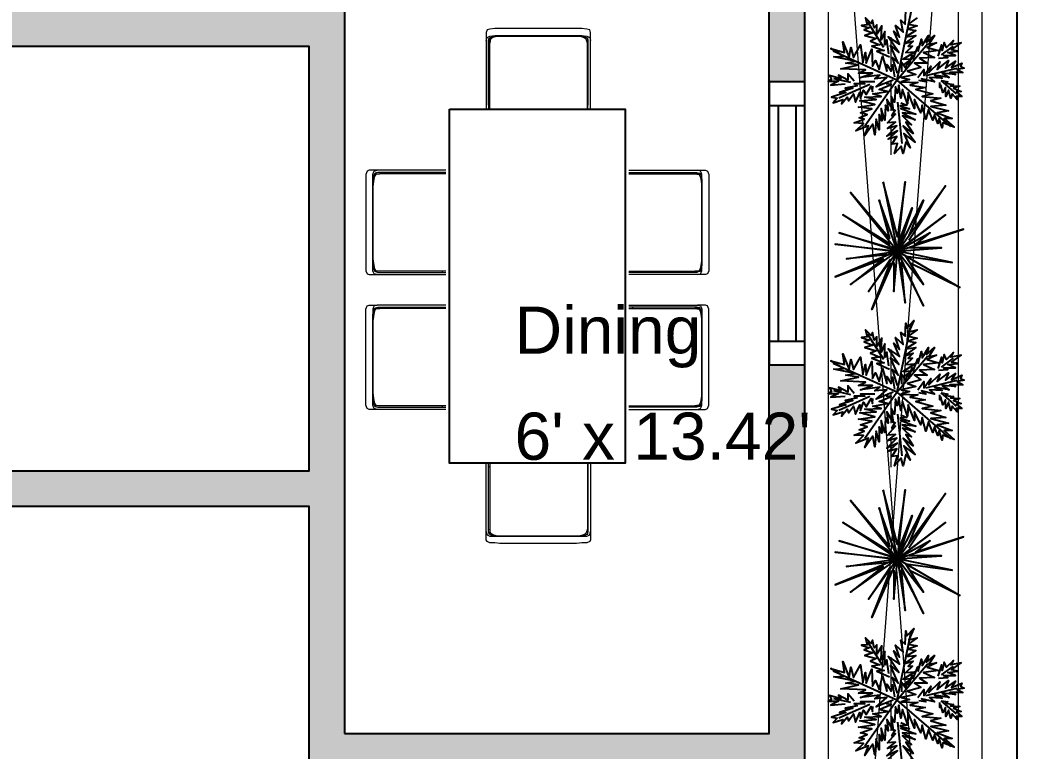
# Model space of a CAD drawing. Header units: feet. Extents: x -93 to 360, y -73 to 780.
# Drawn here: x 190.9 to 360, y 306.5 to 430.5 of the extents above; entities that cross this region are included whole.
import ezdxf

# ---------------------------------------------------------------- set-up
doc = ezdxf.new("R2010")
doc.units = ezdxf.units.FT
for name, color, linetype in [('Building Boundary', 2, 'Continuous'), ('Furniture', 4, 'Continuous'), ('Label', 6, 'Continuous'), ('Plot Boundary', 1, 'Continuous'), ('SoftScape', 7, 'Continuous'), ('Wall', 3, 'Continuous'), ('Wall Hatch', 7, 'Continuous')]:
    doc.layers.add(name, color=color, linetype=linetype)
doc.styles.get("Standard").update_dxf_attribs({"font": 'arial.ttf'})

# ---------------------------------------------------------------- blocks, each defined once
blk = doc.blocks.new('Planter')
at = {"lineweight": 5}
for points in [[(30.08, 0), (30.08, 300.27), (0, 300.27), (0, 0)], [(26.08, 4), (26.08, 296.27), (4, 296.27), (4, 4)]]:
    blk.add_lwpolyline(points, close=True, dxfattribs=at)
at = {"lineweight": 0}
for points in [[(4, 4), (26.08, 296.27)], [(26.08, 4), (4, 296.27)]]:
    blk.add_lwpolyline(points, dxfattribs=at)
at = {"lineweight": 25}
for points in [[(17.97, 236.84), (15.63, 225.32), (4.85, 230.23)], [(15.73, 226.5), (14.88, 229.16), (15.84, 228.2), (14.56, 231.19), (15.95, 230.02), (14.13, 232.68), (16.05, 231.4), (15.09, 233.64), (16.05, 232.58), (15.41, 234.6), (16.69, 233.43), (16.27, 235.46), (17.01, 234.82), (17.12, 237.06)], [(19.04, 235.88), (17.55, 234.82), (19.04, 234.5), (17.55, 233.96), (18.83, 233.75), (17.12, 232.68), (18.83, 232.9), (16.91, 231.51), (18.4, 231.94), (17.55, 231.08), (18.29, 231.08), (17.12, 230.02), (18.72, 230.12), (16.69, 228.84), (18.08, 228.95), (16.8, 227.99)], [(14.24, 229.8), (13.92, 232.15), (13.6, 231.3), (13.6, 233.54), (12.96, 232.15), (13.07, 234.5), (12.21, 233.11), (12.21, 234.71), (11.79, 234.18), (11.47, 235.46), (11.25, 234.92), (10.29, 235.88), (10.61, 234.71), (9.65, 234.6), (10.93, 234.18), (10.08, 233.86), (11.57, 233.32), (10.19, 232.9), (12.11, 232.36), (11.15, 231.94), (12.75, 231.3), (11.36, 231.08), (13.49, 230.34), (12.21, 230.23), (14.35, 229.27)], [(13.39, 230.87), (10.72, 235.14)], [(14.99, 225.32), (12.11, 224.15), (13.92, 225.75), (11.89, 225.54), (12.75, 226.18), (9.44, 225.75), (11.47, 226.5), (9.12, 226.5), (10.29, 227.03), (6.13, 227.24), (9.12, 227.88), (6.99, 228.2), (8.59, 228.52), (4.96, 229.27), (6.56, 229.38), (4.43, 230.66), (6.77, 230.02), (6.45, 231.83), (7.52, 229.16), (7.84, 230.87), (8.27, 229.16), (9.44, 231.3), (9.87, 228.31), (10.29, 230.02), (10.4, 228.2), (11.36, 230.55), (11.47, 227.67), (12, 228.63), (12.64, 227.14), (13.17, 229.38), (13.92, 226.82), (13.92, 227.99), (14.67, 226.82), (14.88, 227.88), (15.2, 225.86)], [(16.48, 226.71), (16.48, 228.31), (17.12, 227.35), (17.44, 228.31), (17.65, 227.78), (18.19, 229.48), (18.4, 228.95), (19.15, 230.98), (19.25, 230.23), (19.79, 232.26), (19.89, 231.19), (20.96, 232.9), (20.64, 231.72), (22.03, 232.9), (21.07, 231.4), (22.35, 231.62), (20.75, 230.87), (22.67, 230.34), (20.11, 230.02), (22.03, 229.16), (19.47, 229.06), (20.75, 228.2), (18.61, 228.2), (19.68, 227.46), (17.44, 226.82), (18.83, 226.28), (16.37, 225.75), (17.76, 225.43), (16.37, 225), (19.15, 224.9), (17.87, 224.47), (20.43, 224.04), (18.83, 223.72), (21.71, 222.98), (19.89, 222.55), (23.09, 222.23), (21.39, 221.8), (23.95, 221.06), (21.39, 220.84), (24.37, 220.1), (22.45, 219.78), (25.01, 218.82), (23.63, 218.82), (25.33, 217.32), (23.41, 218.07), (23.31, 217.22), (22.77, 218.82), (22.56, 217.96), (22.03, 219.46), (21.71, 218.5), (20.96, 220.31), (20.53, 218.71), (19.89, 221.06), (19.68, 219.78), (18.61, 222.02), (18.61, 220.52), (17.55, 223.19), (17.44, 221.27), (16.59, 223.72), (16.27, 222.23), (15.95, 224.47), (15.73, 223.08), (15.41, 224.15), (15.2, 221.59), (14.67, 222.55), (14.99, 220.2), (13.92, 222.02), (14.13, 220.1), (13.71, 221.06), (13.6, 218.5), (12.96, 220.52), (13.07, 218.39), (12.64, 219.46), (12.64, 216.9), (12.11, 218.71), (11.89, 216.04), (11.57, 217.86), (10.19, 215.94), (10.83, 217.54), (8.69, 216.68), (9.97, 217.96), (8.37, 218.07), (10.08, 218.71), (9.23, 218.92), (10.61, 219.46), (9.44, 219.78), (11.36, 220.42), (9.12, 220.74), (11.89, 221.16), (9.33, 221.8), (12.11, 222.02), (10.19, 222.44), (12.96, 222.55), (11.57, 222.98), (14.03, 223.4), (12.64, 223.72), (14.67, 224.58), (13.81, 224.68)], [(22.67, 229.06), (24.27, 229.16), (23.52, 229.48), (25.55, 229.48), (24.27, 230.02), (25.97, 230.23), (24.91, 230.44), (26.51, 231.62), (24.8, 231.3), (25.23, 232.04), (24.05, 230.87), (23.63, 231.72), (23.31, 230.34), (23.2, 231.3), (22.56, 229.38)], [(15.63, 225.32), (20.85, 231.51)], [(23.2, 229.59), (25.23, 231.08)], [(19.15, 225.75), (20.21, 227.14), (20.21, 226.07), (21.39, 227.67), (21.07, 226.6), (22.88, 228.42), (22.45, 227.14), (24.37, 228.63), (23.84, 227.35), (25.55, 228.52), (24.91, 227.46), (26.61, 228.2), (26.4, 227.67), (27.04, 227.35), (25.87, 227.14), (26.83, 226.6), (24.59, 226.6), (25.55, 226.28), (23.31, 226.5), (24.48, 225.75), (22.03, 226.18), (23.31, 225.64), (21.17, 225.75), (22.03, 225), (19.79, 225.54), (20.53, 225), (19.36, 225.22)], [(20.53, 226.07), (25.87, 227.35)], [(8.37, 225.11), (7.31, 226.39), (7.31, 225.32), (5.71, 226.18), (6.13, 225.54), (4.21, 226.07), (4.53, 225.43), (4, 225.11), (5.71, 225.11), (4.43, 224.47), (6.88, 224.68)], [(11.89, 225), (9.44, 225), (10.19, 224.68), (8.37, 224.68), (8.91, 224.36), (6.88, 223.94), (8.16, 223.94), (5.92, 223.19), (6.99, 223.19), (4.53, 222.44), (5.49, 222.23), (4.85, 221.48), (6.45, 222.02), (6.24, 221.27), (7.2, 222.44), (7.41, 221.8), (8.27, 222.98), (8.59, 221.59), (9.33, 223.19), (9.44, 222.23), (9.97, 223.62), (10.4, 222.87), (11.25, 224.26), (11.47, 223.4), (11.57, 224.26)], [(7.84, 224.9), (4.96, 225.54)], [(10.19, 217.54), (15.63, 225.32), (24.69, 217.43)], [(23.2, 225.22), (24.27, 225), (23.84, 224.79), (25.23, 224.58), (24.69, 224.36), (26.29, 224.26), (25.23, 223.94), (26.51, 223.4), (25.76, 223.3), (26.61, 222.55), (25.65, 222.55), (25.87, 222.02), (25.01, 222.98), (24.8, 222.23), (24.37, 223.62), (23.95, 222.55), (23.84, 224.04), (23.41, 223.19), (23.09, 224.47), (22.88, 224.04), (22.88, 224.9)], [(23.09, 225.22), (25.65, 222.98)], [(11.04, 224.58), (5.81, 222.23)], [(16.27, 221.48), (17.33, 221.06), (16.16, 220.95), (17.76, 220.42), (16.27, 220.52), (18.83, 219.56), (16.59, 219.78), (18.72, 218.6), (16.59, 219.24), (18.08, 217.75), (17.12, 218.18), (18.4, 216.26), (16.69, 217.54), (18.72, 214.76), (16.8, 216.26), (17.87, 213.8), (17.12, 214.76), (16.69, 212.84), (16.37, 214.12), (15.2, 212.84), (15.73, 214.55), (14.77, 214.44), (15.63, 215.72), (14.13, 215.3), (15.73, 216.68), (13.92, 215.83), (15.63, 217.54), (14.03, 217.11), (15.41, 218.18), (14.03, 218.07), (15.41, 219.56), (14.77, 219.24), (15.41, 220.31)], [(15.73, 221.59), (16.48, 214.55)], [(16.38, 196.83), (23.85, 202.48), (15.74, 196.3), (12.65, 204.94), (14.35, 198.43), (7.74, 206.22), (15.74, 196.3), (23.85, 207.39), (17.66, 198.11)], [(15.95, 197.9), (18.19, 203.66), (15.74, 196.3), (20.11, 204.94), (17.66, 198.96)], [(14.57, 197.47), (6.46, 202.48), (15.74, 196.3), (26.94, 200.03), (18.83, 197.47), (21.29, 199.39), (15.74, 196.3), (23.21, 196.83), (17.66, 196.83)], [(15.74, 196.3), (5.82, 199.39), (14.57, 196.83)], [(14.57, 196.3), (5.18, 197.47), (15.74, 196.3), (5.18, 191.92), (13.29, 195.02), (7.74, 190.64), (15.74, 196.3), (10.83, 189.47), (14.57, 195.02)], [(13.93, 195.66), (7.1, 195.02), (15.74, 196.3), (11.37, 186.38), (14.57, 194.38)], [(15.1, 194.38), (15.1, 189.47), (15.74, 196.3), (17.02, 187.55), (16.38, 194.38), (20.11, 187.02), (15.74, 196.3), (20.11, 190.64), (17.13, 195.44), (25.02, 194.38), (15.74, 196.3), (26.3, 190.11), (17.87, 194.27)], [(20.11, 187.02), (20.11, 187.02)], [(15.73, 173.53), (14.88, 176.2), (15.84, 175.24), (14.56, 178.22), (15.95, 177.05), (14.13, 179.72), (16.05, 178.44), (15.09, 180.68), (16.05, 179.61), (15.41, 181.64), (16.69, 180.46), (16.27, 182.49), (17.01, 181.85), (17.12, 184.09), (17.33, 183.24), (18.51, 184.52), (17.65, 182.6), (19.04, 182.92), (17.55, 181.85), (19.04, 181.53), (17.55, 181), (18.83, 180.78), (17.12, 179.72), (18.83, 179.93), (16.91, 178.54), (18.4, 178.97), (17.55, 178.12), (18.29, 178.12), (17.12, 177.05), (18.72, 177.16), (16.69, 175.88), (18.08, 175.98), (16.8, 175.02)], [(17.97, 183.88), (15.63, 172.36), (4.85, 177.26)], [(14.24, 176.84), (13.92, 179.18), (13.6, 178.33), (13.6, 180.57), (12.96, 179.18), (13.07, 181.53), (12.21, 180.14), (12.21, 181.74), (11.79, 181.21), (11.47, 182.49), (11.25, 181.96), (10.29, 182.92), (10.61, 181.74), (9.65, 181.64), (10.93, 181.21), (10.08, 180.89), (11.57, 180.36), (10.19, 179.93), (12.11, 179.4), (11.15, 178.97), (12.75, 178.33), (11.36, 178.12), (13.49, 177.37), (12.21, 177.26), (14.35, 176.3)], [(13.39, 177.9), (10.72, 182.17)], [(16.48, 173.74), (16.48, 175.34), (17.12, 174.38), (17.44, 175.34), (17.65, 174.81), (18.19, 176.52), (18.4, 175.98), (19.15, 178.01), (19.25, 177.26), (19.79, 179.29), (19.89, 178.22), (20.96, 179.93), (20.64, 178.76), (22.03, 179.93), (21.07, 178.44), (22.35, 178.65), (20.75, 177.9), (22.67, 177.37), (20.11, 177.05), (22.03, 176.2), (19.47, 176.09), (20.75, 175.24), (18.61, 175.24), (19.68, 174.49), (17.44, 173.85), (18.83, 173.32), (16.37, 172.78), (17.76, 172.46), (16.37, 172.04), (19.15, 171.93), (17.87, 171.5), (20.43, 171.08), (18.83, 170.76), (21.71, 170.01), (19.89, 169.58), (23.09, 169.26), (21.39, 168.84), (23.95, 168.09), (21.39, 167.88), (24.37, 167.13), (22.45, 166.81), (25.01, 165.85), (23.63, 165.85), (25.33, 164.36), (23.41, 165.1), (23.31, 164.25), (22.77, 165.85), (22.56, 165), (22.03, 166.49), (21.71, 165.53), (20.96, 167.34), (20.53, 165.74), (19.89, 168.09), (19.68, 166.81), (18.61, 169.05), (18.61, 167.56), (17.55, 170.22), (17.44, 168.3), (16.59, 170.76), (16.27, 169.26), (15.95, 171.5), (15.73, 170.12), (15.41, 171.18), (15.2, 168.62), (14.67, 169.58), (14.99, 167.24), (13.92, 169.05), (14.13, 167.13), (13.71, 168.09), (13.6, 165.53), (12.96, 167.56), (13.07, 165.42), (12.64, 166.49), (12.64, 163.93), (12.11, 165.74), (11.89, 163.08), (11.57, 164.89), (10.19, 162.97), (10.83, 164.57), (8.69, 163.72), (9.97, 165), (8.37, 165.1), (10.08, 165.74), (9.23, 165.96), (10.61, 166.49), (9.44, 166.81), (11.36, 167.45), (9.12, 167.77), (11.89, 168.2), (9.33, 168.84), (12.11, 169.05), (10.19, 169.48), (12.96, 169.58), (11.57, 170.01), (14.03, 170.44), (12.64, 170.76), (14.67, 171.61), (13.81, 171.72)], [(14.99, 172.36), (12.11, 171.18), (13.92, 172.78), (11.89, 172.57), (12.75, 173.21), (9.44, 172.78), (11.47, 173.53), (9.12, 173.53), (10.29, 174.06), (6.13, 174.28), (9.12, 174.92), (6.99, 175.24), (8.59, 175.56), (4.96, 176.3), (6.56, 176.41), (4.43, 177.69), (6.77, 177.05), (6.45, 178.86), (7.52, 176.2), (7.84, 177.9), (8.27, 176.2), (9.44, 178.33), (9.87, 175.34), (10.29, 177.05), (10.4, 175.24), (11.36, 177.58), (11.47, 174.7), (12, 175.66), (12.64, 174.17), (13.17, 176.41), (13.92, 173.85), (13.92, 175.02), (14.67, 173.85), (14.88, 174.92), (15.2, 172.89)], [(15.63, 172.36), (20.85, 178.54)], [(22.67, 176.09), (24.27, 176.2), (23.52, 176.52), (25.55, 176.52), (24.27, 177.05), (25.97, 177.26), (24.91, 177.48), (26.51, 178.65), (24.8, 178.33), (25.23, 179.08), (24.05, 177.9), (23.63, 178.76), (23.31, 177.37), (23.2, 178.33), (22.56, 176.41)], [(23.2, 176.62), (25.23, 178.12)], [(19.15, 172.78), (20.21, 174.17), (20.21, 173.1), (21.39, 174.7), (21.07, 173.64), (22.88, 175.45), (22.45, 174.17), (24.37, 175.66), (23.84, 174.38), (25.55, 175.56), (24.91, 174.49), (26.61, 175.24), (26.4, 174.7), (27.04, 174.38), (25.87, 174.17), (26.83, 173.64), (24.59, 173.64), (25.55, 173.32), (23.31, 173.53), (24.48, 172.78), (22.03, 173.21), (23.31, 172.68), (21.17, 172.78), (22.03, 172.04), (19.79, 172.57), (20.53, 172.04), (19.36, 172.25)], [(20.53, 173.1), (25.87, 174.38)], [(8.37, 172.14), (7.31, 173.42), (7.31, 172.36), (5.71, 173.21), (6.13, 172.57), (4.21, 173.1), (4.53, 172.46), (4, 172.14), (5.71, 172.14), (4.43, 171.5), (6.88, 171.72)], [(7.84, 171.93), (4.96, 172.57)], [(11.89, 172.04), (9.44, 172.04), (10.19, 171.72), (8.37, 171.72), (8.91, 171.4), (6.88, 170.97), (8.16, 170.97), (5.92, 170.22), (6.99, 170.22), (4.53, 169.48), (5.49, 169.26), (4.85, 168.52), (6.45, 169.05), (6.24, 168.3), (7.2, 169.48), (7.41, 168.84), (8.27, 170.01), (8.59, 168.62), (9.33, 170.22), (9.44, 169.26), (9.97, 170.65), (10.4, 169.9), (11.25, 171.29), (11.47, 170.44), (11.57, 171.29)], [(11.04, 171.61), (5.81, 169.26)], [(10.19, 164.57), (15.63, 172.36), (24.69, 164.46)], [(23.2, 172.25), (24.27, 172.04), (23.84, 171.82), (25.23, 171.61), (24.69, 171.4), (26.29, 171.29), (25.23, 170.97), (26.51, 170.44), (25.76, 170.33), (26.61, 169.58), (25.65, 169.58), (25.87, 169.05), (25.01, 170.01), (24.8, 169.26), (24.37, 170.65), (23.95, 169.58), (23.84, 171.08), (23.41, 170.22), (23.09, 171.5), (22.88, 171.08), (22.88, 171.93)], [(23.09, 172.25), (25.65, 170.01)], [(16.27, 168.52), (17.33, 168.09), (16.16, 167.98), (17.76, 167.45), (16.27, 167.56), (18.83, 166.6), (16.59, 166.81), (18.72, 165.64), (16.59, 166.28), (18.08, 164.78), (17.12, 165.21), (18.4, 163.29), (16.69, 164.57), (18.72, 161.8), (16.8, 163.29), (17.87, 160.84), (17.12, 161.8), (16.69, 159.88), (16.37, 161.16), (15.2, 159.88), (15.73, 161.58), (14.77, 161.48), (15.63, 162.76), (14.13, 162.33), (15.73, 163.72), (13.92, 162.86), (15.63, 164.57), (14.03, 164.14), (15.41, 165.21), (14.03, 165.1), (15.41, 166.6), (14.77, 166.28), (15.41, 167.34)], [(15.73, 168.62), (16.48, 161.58)], [(16.38, 144.61), (23.85, 150.27), (15.74, 144.08), (12.65, 152.72), (14.35, 146.21), (7.74, 154), (15.74, 144.08), (23.85, 155.17), (17.66, 145.89)], [(15.95, 145.68), (18.19, 151.44), (15.74, 144.08), (20.11, 152.72), (17.66, 146.75)], [(14.57, 145.25), (6.46, 150.27), (15.74, 144.08), (26.94, 147.81), (18.83, 145.25), (21.29, 147.17), (15.74, 144.08), (23.21, 144.61), (17.66, 144.61)], [(15.74, 144.08), (5.82, 147.17), (14.57, 144.61)], [(14.57, 144.08), (5.18, 145.25), (15.74, 144.08), (5.18, 139.71), (13.29, 142.8), (7.74, 138.43), (15.74, 144.08), (10.83, 137.25), (14.57, 142.8)], [(13.93, 143.44), (7.1, 142.8), (15.74, 144.08), (11.37, 134.16), (14.57, 142.16)], [(15.1, 142.16), (15.1, 137.25), (15.74, 144.08), (17.02, 135.33), (16.38, 142.16), (20.11, 134.8), (15.74, 144.08), (20.11, 138.43), (17.13, 143.23), (25.02, 142.16), (15.74, 144.08), (26.3, 137.89), (17.87, 142.05)], [(20.11, 134.8), (20.11, 134.8)], [(15.73, 121.31), (14.88, 123.98), (15.84, 123.02), (14.56, 126.01), (15.95, 124.83), (14.13, 127.5), (16.05, 126.22), (15.09, 128.46), (16.05, 127.39), (15.41, 129.42), (16.69, 128.25), (16.27, 130.27), (17.01, 129.63), (17.12, 131.87), (17.33, 131.02), (18.51, 132.3), (17.65, 130.38), (19.04, 130.7), (17.55, 129.63), (19.04, 129.31), (17.55, 128.78), (18.83, 128.57), (17.12, 127.5), (18.83, 127.71), (16.91, 126.33), (18.4, 126.75), (17.55, 125.9), (18.29, 125.9), (17.12, 124.83), (18.72, 124.94), (16.69, 123.66), (18.08, 123.77), (16.8, 122.81)], [(17.97, 131.66), (15.63, 120.14), (4.85, 125.05)], [(14.24, 124.62), (13.92, 126.97), (13.6, 126.11), (13.6, 128.35), (12.96, 126.97), (13.07, 129.31), (12.21, 127.93), (12.21, 129.53), (11.79, 128.99), (11.47, 130.27), (11.25, 129.74), (10.29, 130.7), (10.61, 129.53), (9.65, 129.42), (10.93, 128.99), (10.08, 128.67), (11.57, 128.14), (10.19, 127.71), (12.11, 127.18), (11.15, 126.75), (12.75, 126.11), (11.36, 125.9), (13.49, 125.15), (12.21, 125.05), (14.35, 124.09)], [(13.39, 125.69), (10.72, 129.95)], [(16.48, 121.53), (16.48, 123.13), (17.12, 122.17), (17.44, 123.13), (17.65, 122.59), (18.19, 124.3), (18.4, 123.77), (19.15, 125.79), (19.25, 125.05), (19.79, 127.07), (19.89, 126.01), (20.96, 127.71), (20.64, 126.54), (22.03, 127.71), (21.07, 126.22), (22.35, 126.43), (20.75, 125.69), (22.67, 125.15), (20.11, 124.83), (22.03, 123.98), (19.47, 123.87), (20.75, 123.02), (18.61, 123.02), (19.68, 122.27), (17.44, 121.63), (18.83, 121.1), (16.37, 120.57), (17.76, 120.25), (16.37, 119.82), (19.15, 119.71), (17.87, 119.29), (20.43, 118.86), (18.83, 118.54), (21.71, 117.79), (19.89, 117.37), (23.09, 117.05), (21.39, 116.62), (23.95, 115.87), (21.39, 115.66), (24.37, 114.91), (22.45, 114.59), (25.01, 113.63), (23.63, 113.63), (25.33, 112.14), (23.41, 112.89), (23.31, 112.03), (22.77, 113.63), (22.56, 112.78), (22.03, 114.27), (21.71, 113.31), (20.96, 115.13), (20.53, 113.53), (19.89, 115.87), (19.68, 114.59), (18.61, 116.83), (18.61, 115.34), (17.55, 118.01), (17.44, 116.09), (16.59, 118.54), (16.27, 117.05), (15.95, 119.29), (15.73, 117.9), (15.41, 118.97), (15.2, 116.41), (14.67, 117.37), (14.99, 115.02), (13.92, 116.83), (14.13, 114.91), (13.71, 115.87), (13.6, 113.31), (12.96, 115.34), (13.07, 113.21), (12.64, 114.27), (12.64, 111.71), (12.11, 113.53), (11.89, 110.86), (11.57, 112.67), (10.19, 110.75), (10.83, 112.35), (8.69, 111.5), (9.97, 112.78), (8.37, 112.89), (10.08, 113.53), (9.23, 113.74), (10.61, 114.27), (9.44, 114.59), (11.36, 115.23), (9.12, 115.55), (11.89, 115.98), (9.33, 116.62), (12.11, 116.83), (10.19, 117.26), (12.96, 117.37), (11.57, 117.79), (14.03, 118.22), (12.64, 118.54), (14.67, 119.39), (13.81, 119.5)], [(22.67, 123.87), (24.27, 123.98), (23.52, 124.3), (25.55, 124.3), (24.27, 124.83), (25.97, 125.05), (24.91, 125.26), (26.51, 126.43), (24.8, 126.11), (25.23, 126.86), (24.05, 125.69), (23.63, 126.54), (23.31, 125.15), (23.2, 126.11), (22.56, 124.19)], [(14.99, 120.14), (12.11, 118.97), (13.92, 120.57), (11.89, 120.35), (12.75, 120.99), (9.44, 120.57), (11.47, 121.31), (9.12, 121.31), (10.29, 121.85), (6.13, 122.06), (9.12, 122.7), (6.99, 123.02), (8.59, 123.34), (4.96, 124.09), (6.56, 124.19), (4.43, 125.47), (6.77, 124.83), (6.45, 126.65), (7.52, 123.98), (7.84, 125.69), (8.27, 123.98), (9.44, 126.11), (9.87, 123.13), (10.29, 124.83), (10.4, 123.02), (11.36, 125.37), (11.47, 122.49), (12, 123.45), (12.64, 121.95), (13.17, 124.19), (13.92, 121.63), (13.92, 122.81), (14.67, 121.63), (14.88, 122.7), (15.2, 120.67)], [(15.63, 120.14), (20.85, 126.33)], [(23.2, 124.41), (25.23, 125.9)], [(19.15, 120.57), (20.21, 121.95), (20.21, 120.89), (21.39, 122.49), (21.07, 121.42), (22.88, 123.23), (22.45, 121.95), (24.37, 123.45), (23.84, 122.17), (25.55, 123.34), (24.91, 122.27), (26.61, 123.02), (26.4, 122.49), (27.04, 122.17), (25.87, 121.95), (26.83, 121.42), (24.59, 121.42), (25.55, 121.1), (23.31, 121.31), (24.48, 120.57), (22.03, 120.99), (23.31, 120.46), (21.17, 120.57), (22.03, 119.82), (19.79, 120.35), (20.53, 119.82), (19.36, 120.03)], [(20.53, 120.89), (25.87, 122.17)], [(8.37, 119.93), (7.31, 121.21), (7.31, 120.14), (5.71, 120.99), (6.13, 120.35), (4.21, 120.89), (4.53, 120.25), (4, 119.93), (5.71, 119.93), (4.43, 119.29), (6.88, 119.5)], [(7.84, 119.71), (4.96, 120.35)], [(10.19, 112.35), (15.63, 120.14), (24.69, 112.25)], [(23.2, 120.03), (24.27, 119.82), (23.84, 119.61), (25.23, 119.39), (24.69, 119.18), (26.29, 119.07), (25.23, 118.75), (26.51, 118.22), (25.76, 118.11), (26.61, 117.37), (25.65, 117.37), (25.87, 116.83), (25.01, 117.79), (24.8, 117.05), (24.37, 118.43), (23.95, 117.37), (23.84, 118.86), (23.41, 118.01), (23.09, 119.29), (22.88, 118.86), (22.88, 119.71)], [(23.09, 120.03), (25.65, 117.79)], [(11.89, 119.82), (9.44, 119.82), (10.19, 119.5), (8.37, 119.5), (8.91, 119.18), (6.88, 118.75), (8.16, 118.75), (5.92, 118.01), (6.99, 118.01), (4.53, 117.26), (5.49, 117.05), (4.85, 116.3), (6.45, 116.83), (6.24, 116.09), (7.2, 117.26), (7.41, 116.62), (8.27, 117.79), (8.59, 116.41), (9.33, 118.01), (9.44, 117.05), (9.97, 118.43), (10.4, 117.69), (11.25, 119.07), (11.47, 118.22), (11.57, 119.07)], [(11.04, 119.39), (5.81, 117.05)], [(16.27, 116.3), (17.33, 115.87), (16.16, 115.77), (17.76, 115.23), (16.27, 115.34), (18.83, 114.38), (16.59, 114.59), (18.72, 113.42), (16.59, 114.06), (18.08, 112.57), (17.12, 112.99), (18.4, 111.07), (16.69, 112.35), (18.72, 109.58)], [(14.13, 110.11), (15.73, 111.5), (13.92, 110.65), (15.63, 112.35), (14.03, 111.93), (15.41, 112.99), (14.03, 112.89), (15.41, 114.38), (14.77, 114.06), (15.41, 115.13)], [(15.73, 116.41), (16.48, 109.37)]]:
    blk.add_lwpolyline(points, dxfattribs=at)
at = {"lineweight": 13}
for points in [[(14.67, 227.56), (14.67, 232.58)], [(14.67, 220.1), (14.67, 225.11)], [(14.67, 212.63), (14.67, 217.64)], [(14.67, 174.6), (14.67, 179.61)], [(14.67, 167.13), (14.67, 172.14)], [(14.67, 159.66), (14.67, 164.68)], [(14.67, 122.38), (14.67, 127.39)], [(14.67, 114.91), (14.67, 119.93)], [(14.67, 107.45), (14.67, 112.46)]]:
    blk.add_lwpolyline(points, dxfattribs=at)
at = {"lineweight": 25}
for points in [[(13.29, 208.03), (15.74, 196.3), (17.02, 208.03), (15.74, 198.75)], [(13.29, 155.81), (15.74, 144.08), (17.02, 155.81), (15.74, 146.53)]]:
    blk.add_lwpolyline(points, close=True, dxfattribs=at)
blk = doc.blocks.new('Planter1.3')
blk.add_blockref('Planter', (0, 0))
blk = doc.blocks.new('diningtable')
at = {"lineweight": 0}
blk.add_lwpolyline([(37.44, 87.25), (36.59, 87.36), (35.73, 87.36), (22.72, 87.36), (21.87, 87.36), (21.01, 87.25), (20.59, 87.15), (20.37, 86.72), (20.37, 85.33), (20.59, 85.87), (20.8, 85.97), (21.01, 86.08), (21.87, 86.19), (22.72, 86.19), (35.73, 86.19), (36.59, 86.19), (37.44, 86.08), (37.76, 85.97), (37.97, 85.87), (38.08, 85.33), (38.08, 86.72), (37.97, 87.15)], close=True, dxfattribs=at)
for points in [[(35.73, 87.36), (22.72, 87.36)], [(20.37, 85.33), (20.37, 85.01), (20.37, 82.24), (20.37, 77.12), (20.37, 74.35), (20.37, 73.71)], [(20.91, 74.35), (20.8, 74.35), (20.8, 77.12), (20.8, 82.24), (20.8, 85.01), (20.8, 85.33), (20.91, 85.76), (21.33, 85.97), (21.97, 86.08), (22.72, 86.08), (35.73, 86.08), (36.48, 86.08), (37.12, 85.97), (37.55, 85.76), (37.65, 85.33), (37.65, 85.01), (37.65, 82.24), (37.65, 77.12), (37.65, 74.35), (37.55, 74.35)], [(37.55, 85.87), (37.55, 84.91), (37.33, 85.55), (37.12, 85.76), (36.91, 85.87), (36.16, 86.08), (35.31, 86.08), (23.15, 86.08), (22.29, 86.08), (21.55, 85.87), (21.33, 85.76), (21.12, 85.55), (21.01, 84.91)], [(21.01, 73.71), (21.01, 74.35), (21.01, 77.12), (21.01, 82.24), (21.01, 84.69), (21.01, 84.91), (21.01, 85.87)], [(37.55, 73.71), (37.55, 74.35), (37.55, 77.12), (37.55, 82.24), (37.55, 84.69), (37.55, 84.91)], [(38.08, 73.71), (38.08, 74.35), (38.08, 77.12), (38.08, 82.24), (38.08, 85.01), (38.08, 85.33)], [(20.8, 74.35), (20.8, 73.71)], [(37.65, 73.71), (37.65, 74.35)], [(13.55, 62.93), (13.01, 62.93), (10.24, 62.93), (5.12, 62.93), (2.24, 62.93), (2.03, 62.93), (1.6, 62.83), (1.28, 62.4), (1.17, 61.76), (1.17, 61.01), (1.17, 48), (1.17, 61.01), (1.17, 61.87), (1.17, 62.61), (1.28, 62.93), (1.39, 63.15), (1.92, 63.36), (0.53, 63.36), (0.21, 63.15), (0, 62.61), (0, 61.87), (0, 61.01), (0, 48), (0, 47.04), (0, 46.29), (0.21, 45.76), (0.53, 45.65), (1.92, 45.65), (2.24, 45.65), (5.12, 45.65), (10.24, 45.65), (13.01, 45.65), (13.55, 45.65)], [(1.39, 62.72), (2.35, 62.72), (1.71, 62.61), (1.49, 62.4), (1.39, 62.08), (1.28, 61.44), (1.17, 60.59), (1.17, 48.32), (1.28, 47.57), (1.39, 46.83), (1.49, 46.51), (1.71, 46.29), (2.35, 46.19)], [(13.55, 63.36), (13.01, 63.36), (10.24, 63.36), (5.12, 63.36), (2.24, 63.36), (1.92, 63.36)], [(13.55, 62.72), (13.01, 62.72), (10.24, 62.72), (5.12, 62.72), (2.56, 62.72), (2.35, 62.72)], [(12.91, 62.72), (12.91, 62.93)], [(44.59, 62.93), (45.12, 62.93), (48, 62.93), (53.12, 62.93), (55.89, 62.93), (56.11, 62.93), (56.64, 62.83), (56.85, 62.4), (56.96, 61.76), (56.96, 61.01), (56.96, 48), (56.96, 61.01), (56.96, 61.87), (56.96, 62.61), (56.85, 62.93), (56.75, 63.15), (56.21, 63.36), (57.6, 63.36), (57.92, 63.15), (58.13, 62.61), (58.13, 61.87), (58.13, 61.01), (58.13, 48), (58.13, 47.04), (58.13, 46.29), (57.92, 45.76), (57.6, 45.65), (56.21, 45.65), (55.89, 45.65), (53.12, 45.65), (48, 45.65), (45.12, 45.65), (44.59, 45.65)], [(44.59, 63.36), (45.12, 63.36), (48, 63.36), (53.12, 63.36), (55.89, 63.36), (56.21, 63.36)], [(44.59, 62.72), (45.12, 62.72), (48, 62.72), (53.12, 62.72), (55.57, 62.72), (55.79, 62.72)], [(45.23, 62.72), (45.23, 62.93)], [(56.75, 62.72), (55.79, 62.72), (56.43, 62.61), (56.64, 62.4), (56.75, 62.08), (56.85, 61.44), (56.96, 60.59), (56.96, 48.32), (56.85, 47.57), (56.75, 46.83), (56.64, 46.51), (56.43, 46.29), (55.79, 46.19)], [(0, 61.01), (0, 48)], [(58.13, 61.01), (58.13, 48)], [(1.92, 45.65), (1.39, 45.76), (1.28, 45.97), (1.17, 46.29), (1.17, 47.04), (1.17, 48), (1.17, 47.25), (1.28, 46.61), (1.49, 46.19), (2.03, 45.97), (2.24, 45.97), (5.12, 45.97), (10.24, 45.97), (13.01, 45.97), (13.55, 45.97)], [(56.21, 45.65), (56.75, 45.76), (56.85, 45.97), (56.96, 46.29), (56.96, 47.04), (56.96, 48), (56.96, 47.25), (56.85, 46.61), (56.64, 46.19), (56.11, 45.97), (55.89, 45.97), (53.12, 45.97), (48, 45.97), (45.12, 45.97), (44.59, 45.97)], [(13.55, 46.19), (13.01, 46.19), (10.24, 46.19), (5.12, 46.19), (2.56, 46.19), (2.35, 46.19), (1.39, 46.19)], [(12.91, 46.19), (12.91, 45.97)], [(44.59, 46.19), (45.12, 46.19), (48, 46.19), (53.12, 46.19), (55.57, 46.19), (55.79, 46.19), (56.75, 46.19)], [(45.23, 46.19), (45.23, 45.97)], [(13.55, 22.72), (13.01, 22.72), (10.24, 22.72), (5.12, 22.72), (2.24, 22.72), (1.92, 22.72), (0.53, 22.72), (0.21, 22.93), (0, 23.47), (0, 24.21), (0, 25.17), (0, 38.08), (0, 39.04), (0, 39.79), (0.21, 40.32), (0.53, 40.43), (1.92, 40.43), (1.39, 40.32), (1.28, 40.11), (1.17, 39.79), (1.17, 39.04), (1.17, 38.08), (1.17, 25.17), (1.17, 38.08), (1.17, 38.83), (1.28, 39.47), (1.6, 40), (2.03, 40.11), (2.24, 40.11), (5.12, 40.11), (10.24, 40.11), (13.01, 40.11), (13.55, 40.11)], [(1.39, 39.89), (2.35, 39.89), (1.71, 39.79), (1.49, 39.57), (1.39, 39.25), (1.28, 38.51), (1.17, 37.76), (1.17, 25.49), (1.28, 24.64), (1.39, 24), (1.49, 23.68), (1.71, 23.47), (2.35, 23.36)], [(13.55, 40.43), (13.01, 40.43), (10.24, 40.43), (5.12, 40.43), (2.24, 40.43), (1.92, 40.43)], [(13.55, 39.89), (13.01, 39.89), (10.24, 39.89), (5.12, 39.89), (2.56, 39.89), (2.35, 39.89)], [(12.91, 39.89), (12.91, 40.11)], [(44.59, 22.72), (45.12, 22.72), (48, 22.72), (53.12, 22.72), (55.89, 22.72), (56.21, 22.72), (57.6, 22.72), (57.92, 22.93), (58.13, 23.47), (58.13, 24.21), (58.13, 25.17), (58.13, 38.08), (58.13, 39.04), (58.13, 39.79), (57.92, 40.32), (57.6, 40.43), (56.21, 40.43), (56.75, 40.32), (56.85, 40.11), (56.96, 39.79), (56.96, 39.04), (56.96, 38.08), (56.96, 25.17), (56.96, 38.08), (56.96, 38.83), (56.85, 39.47), (56.64, 40), (56.11, 40.11), (55.89, 40.11), (53.12, 40.11), (48, 40.11), (45.12, 40.11), (44.59, 40.11)], [(44.59, 40.43), (45.12, 40.43), (48, 40.43), (53.12, 40.43), (55.89, 40.43), (56.21, 40.43)], [(44.59, 39.89), (45.12, 39.89), (48, 39.89), (53.12, 39.89), (55.57, 39.89), (55.79, 39.89)], [(45.23, 39.89), (45.23, 40.11)], [(56.75, 39.89), (55.79, 39.89), (56.43, 39.79), (56.64, 39.57), (56.75, 39.25), (56.85, 38.51), (56.96, 37.76), (56.96, 25.49), (56.85, 24.64), (56.75, 24), (56.64, 23.68), (56.43, 23.47), (55.79, 23.36)], [(0, 25.07), (0, 38.19)], [(58.13, 25.07), (58.13, 38.19)], [(1.92, 22.72), (1.39, 22.93), (1.28, 23.15), (1.17, 23.47), (1.17, 24.21), (1.17, 25.17), (1.17, 24.32), (1.28, 23.68), (1.49, 23.25), (2.03, 23.15), (2.24, 23.15), (5.12, 23.15), (10.24, 23.15), (13.01, 23.15), (13.55, 23.15)], [(56.21, 22.72), (56.75, 22.93), (56.85, 23.15), (56.96, 23.47), (56.96, 24.21), (56.96, 25.17), (56.96, 24.32), (56.85, 23.68), (56.64, 23.25), (56.11, 23.15), (55.89, 23.15), (53.12, 23.15), (48, 23.15), (45.12, 23.15), (44.59, 23.15)], [(13.55, 23.36), (13.01, 23.36), (10.24, 23.36), (5.12, 23.36), (2.56, 23.36), (2.35, 23.36), (1.39, 23.36)], [(12.91, 23.36), (12.91, 23.15)], [(44.59, 23.36), (45.12, 23.36), (48, 23.36), (53.12, 23.36), (55.57, 23.36), (55.79, 23.36), (56.75, 23.36)], [(45.23, 23.36), (45.23, 23.15)], [(37.65, 13.65), (37.65, 13.12), (37.65, 10.24), (37.65, 5.12), (37.65, 2.35), (37.65, 2.13), (37.55, 1.6), (37.12, 1.39), (36.48, 1.28), (35.73, 1.28), (22.72, 1.28), (35.73, 1.28), (36.59, 1.28), (37.44, 1.28), (37.76, 1.39), (37.97, 1.49), (38.08, 2.03), (38.08, 0.64), (37.97, 0.32), (37.44, 0.11), (36.59, 0.11), (35.73, 0), (22.72, 0), (21.87, 0.11), (21.01, 0.11), (20.59, 0.32), (20.37, 0.64), (20.37, 2.03), (20.37, 2.35), (20.37, 5.12), (20.37, 10.24), (20.37, 13.12), (20.37, 13.65)], [(20.37, 2.03), (20.59, 1.49), (20.8, 1.39), (21.01, 1.28), (21.87, 1.28), (22.72, 1.28), (21.97, 1.28), (21.33, 1.39), (20.91, 1.6), (20.8, 2.13), (20.8, 2.35), (20.8, 5.12), (20.8, 10.24), (20.8, 13.12), (20.8, 13.65)], [(21.01, 13.65), (21.01, 13.12), (21.01, 10.24), (21.01, 5.12), (21.01, 2.67), (21.01, 2.45), (21.01, 1.49)], [(37.55, 13.65), (37.55, 13.12), (37.55, 10.24), (37.55, 5.12), (37.55, 2.67), (37.55, 2.45)], [(38.08, 13.65), (38.08, 13.12), (38.08, 10.24), (38.08, 5.12), (38.08, 2.35), (38.08, 2.03)], [(20.91, 13.01), (20.8, 13.01)], [(37.55, 13.01), (37.65, 13.01)], [(37.55, 1.49), (37.55, 2.45), (37.33, 1.81), (37.12, 1.6), (36.91, 1.49), (36.16, 1.28), (35.31, 1.28), (23.15, 1.28), (22.29, 1.28), (21.55, 1.49), (21.33, 1.6), (21.12, 1.81), (21.01, 2.45)], [(35.73, 0), (22.72, 0)]]:
    blk.add_lwpolyline(points, dxfattribs=at)
blk.add_lwpolyline([(14.19, 73.71), (43.95, 73.71), (43.95, 13.65), (14.19, 13.65)], close=True)
blk = doc.blocks.new('diningtbl1.3')
blk.add_blockref('diningtable', (0, 0))
blk = doc.blocks.new('VerticalWindow')
blk.add_lwpolyline([(0, 0), (6, 0), (6, 48), (0, 48)], close=True)
for points in [[(6, 44), (0, 44)], [(1.5, 4), (1.5, 44)], [(4.5, 4), (4.5, 44)], [(6, 4), (0, 4)]]:
    blk.add_lwpolyline(points)
blk = doc.blocks.new('vwindow1.2')
at = {"rotation": 180}
blk.add_blockref('VerticalWindow', (6, 30), dxfattribs=at)

msp = doc.modelspace()

# ---------------------------------------------------------------- hatches: boundary and pattern name
at = {"layer": 'Wall Hatch'}
h = msp.add_hatch(color=256, dxfattribs=at)
h.dxf.hatch_style = 1
h.paths.add_polyline_path([(193, 578.988), (157, 578.988), (157, 585), (193, 585)], flags=16)
edge = h.paths.add_edge_path(flags=16)
edge.add_line((188.977, 578.988), (188.977, 585))
edge = h.paths.add_edge_path(flags=16)
edge.add_line((161, 578.988), (161, 585))
edge = h.paths.add_edge_path(flags=0)
edge.add_line((188.977, 580.491), (161, 580.491))
edge = h.paths.add_edge_path(flags=0)
edge.add_line((188.977, 583.497), (161, 583.497))
h.paths.add_polyline_path([(95, 578.988), (59, 578.988), (59, 585), (95, 585)], flags=16)
edge = h.paths.add_edge_path(flags=16)
edge.add_line((90.977, 578.988), (90.977, 585))
edge = h.paths.add_edge_path(flags=16)
edge.add_line((63, 578.988), (63, 585))
edge = h.paths.add_edge_path(flags=0)
edge.add_line((90.977, 580.491), (63, 580.491))
edge = h.paths.add_edge_path(flags=0)
edge.add_line((90.977, 583.497), (63, 583.497))
h.paths.add_polyline_path([(42, 480), (36, 480), (36, 432), (42, 432)])
edge = h.paths.add_edge_path(flags=17)
edge.add_line((36, 476), (42, 476))
edge = h.paths.add_edge_path(flags=17)
edge.add_line((36, 436), (42, 436))
edge = h.paths.add_edge_path(flags=16)
edge.add_line((40.5, 476), (40.5, 436))
edge = h.paths.add_edge_path(flags=16)
edge.add_line((37.5, 476), (37.5, 436))
h.paths.add_polyline_path([(42, 432), (240, 432), (240, 579), (42, 579)], flags=16)
h.paths.add_polyline_path([(42, 354), (240, 354), (240, 426), (42, 426)], flags=16)
h.paths.add_polyline_path([(315.922, 470.52), (318, 470.52), (318, 476.52), (315.922, 476.52)], flags=16)
h.paths.add_polyline_path([(314.552, 437.484), (315.922, 437.484), (315.922, 473.249), (314.552, 473.249)], flags=16)
h.paths.add_polyline_path([(277.992, 470.52), (279.981, 470.52), (279.981, 476.52), (277.992, 476.52)], flags=16)
edge = h.paths.add_edge_path(flags=16)
edge.add_arc((315.414, 472.829), 35.433, 179.39586, 268.06083)
edge.add_arc((315.414, 472.829), 35.433, 179.39586, 268.06083, ccw=False)
h.paths.add_polyline_path([(277.992, 476.52), (318, 476.52), (318, 470.52), (277.992, 470.52)], flags=16)
h.paths.add_polyline_path([(246, 476.52), (318, 476.52), (318, 579), (246, 579)], flags=16)
h.paths.add_polyline_path([(324, 420), (318, 420), (318, 372), (324, 372)], flags=17)
edge = h.paths.add_edge_path(flags=16)
edge.add_line((318, 416), (324, 416))
edge = h.paths.add_edge_path(flags=16)
edge.add_line((318, 376), (324, 376))
edge = h.paths.add_edge_path(flags=16)
edge.add_line((322.5, 416), (322.5, 376))
edge = h.paths.add_edge_path(flags=16)
edge.add_line((319.5, 416), (319.5, 376))
h.paths.add_polyline_path([(246, 309.48), (318, 309.48), (318, 470.52), (246, 470.52)], flags=16)
h.paths.add_polyline_path([(246, 203.078), (246, 201), (240, 201), (240, 203.078)], flags=0)
h.paths.add_polyline_path([(275.271, 204.448), (275.271, 203.078), (243.271, 203.078), (243.271, 204.448)], flags=16)
h.paths.add_polyline_path([(246, 238.438), (246, 236.448), (240, 236.448), (240, 238.438)], flags=0)
edge = h.paths.add_edge_path(flags=16)
edge.add_arc((241.436, 202.616), 33.885, 3.09985, 86.81722, ccw=False)
edge.add_arc((241.436, 202.616), 33.885, 3.09985, 86.81722)
h.paths.add_polyline_path([(240, 238.438), (240, 201), (246, 201), (246, 238.438)], flags=16)
h.paths.add_polyline_path([(324, 282.24), (318, 282.24), (318, 234.24), (324, 234.24)], flags=17)
edge = h.paths.add_edge_path(flags=16)
edge.add_line((318, 278.24), (324, 278.24))
edge = h.paths.add_edge_path(flags=16)
edge.add_line((318, 238.24), (324, 238.24))
edge = h.paths.add_edge_path(flags=16)
edge.add_line((322.5, 278.24), (322.5, 238.24))
edge = h.paths.add_edge_path(flags=16)
edge.add_line((319.5, 278.24), (319.5, 238.24))
h.paths.add_polyline_path([(246, 201), (318, 201), (318, 303.48), (246, 303.48)], flags=16)
h.paths.add_polyline_path([(42, 348), (36, 348), (36, 300), (42, 300)])
edge = h.paths.add_edge_path(flags=17)
edge.add_line((36, 344), (42, 344))
edge = h.paths.add_edge_path(flags=17)
edge.add_line((36, 304), (42, 304))
edge = h.paths.add_edge_path(flags=16)
edge.add_line((40.5, 344), (40.5, 304))
edge = h.paths.add_edge_path(flags=16)
edge.add_line((37.5, 344), (37.5, 304))
h.paths.add_polyline_path([(42, 201), (240, 201), (240, 348), (42, 348)], flags=16)
h.paths.add_polyline_path([(36, 195), (324, 195), (324, 585), (36, 585)])

# ---------------------------------------------------------------- linework, layer by layer
at = {"layer": 'Building Boundary'}
msp.add_lwpolyline([(36, 195), (324, 195), (324, 585), (36, 585)], close=True, dxfattribs=at)
at = {"layer": 'Plot Boundary'}
msp.add_lwpolyline([(0, 0), (360, 0), (360, 780), (0, 780)], close=True, dxfattribs=at)
at = {"layer": 'Wall'}
for points in [[(246, 309.48), (318, 309.48), (318, 470.52), (246, 470.52)], [(42, 354), (240, 354), (240, 426), (42, 426)], [(42, 201), (240, 201), (240, 348), (42, 348)]]:
    msp.add_lwpolyline(points, close=True, dxfattribs=at)

# ---------------------------------------------------------------- block references
at = {"layer": 'Furniture'}
msp.add_blockref('diningtbl1.3', (249.6, 341.688), dxfattribs=at)
at = {"layer": 'SoftScape'}
msp.add_blockref('Planter1.3', (324, 195), dxfattribs=at)
at = {"layer": 'Wall'}
msp.add_blockref('vwindow1.2', (318, 390), dxfattribs=at)

# ---------------------------------------------------------------- texts
at = {"layer": 'Label'}
for s, p in [('Dining', (274.8, 373.896)), ("6' x 13.42'", (274.8, 355.9))]:
    msp.add_text(s, height=8, dxfattribs=at).set_placement(p)

doc.saveas('drawing.dxf')
